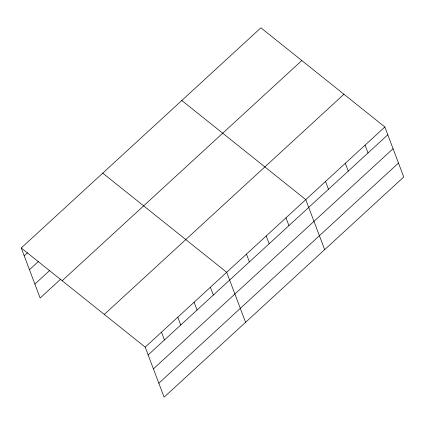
<?xml version="1.0" encoding="UTF-8"?>
<svg xmlns="http://www.w3.org/2000/svg" width="425" height="425" viewBox="0 0 425 425"><rect width="100%" height="100%" fill="white"/><g stroke="black" fill="none" stroke-linecap="round" stroke-linejoin="round"><path stroke-width="0.64" d="M21.25 248.003L260.897 27.837L384.848 126.974L403.75 176.997L164.103 397.163L145.201 347.14L21.25 248.003L40.152 298.026L60.759 279.092M24.198 255.808L27.556 252.726M29.463 269.742L38.569 261.375M34.887 284.097L49.746 270.443M62.156 280.718L301.803 60.552M104.295 314.426L343.947 94.26M145.201 347.14L384.848 126.974M148.15 354.944L387.797 134.778M153.414 368.873L393.061 148.708M158.838 383.228L398.485 163.062M181.815 100.497L305.766 199.628L324.668 249.65M102.728 173.15L226.679 272.282L245.581 322.304M365.08 145.137L368.029 152.942M345.307 163.301L348.256 171.105M325.534 181.464L328.483 189.268M285.993 217.791L288.942 225.595M266.225 235.955L269.174 243.759M246.452 254.118L249.401 261.922M210.386 287.252L213.334 295.056M194.087 302.223L197.041 310.027M177.793 317.199L180.742 325.003M161.495 332.169L164.448 339.973"/></g></svg>
